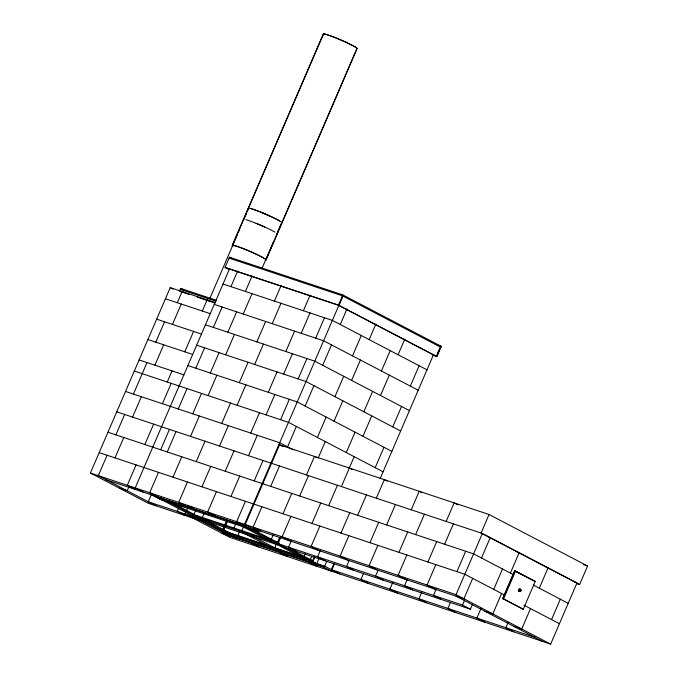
<?xml version="1.0" encoding="UTF-8"?>
<svg xmlns="http://www.w3.org/2000/svg" width="678" height="678" viewBox="0 0 678 678"><rect width="100%" height="100%" fill="white"/><g stroke="black" fill="none" stroke-linecap="round" stroke-linejoin="round"><path stroke-width="1.02" d="M518.509 590.623L519.187 589.055L520.679 589.284L520.984 590.801L520.416 591.47L518.509 590.623L519.721 591.504M519.297 590.885L519.407 589.979L520.679 589.284M200.925 520.763L148.219 503.229L90.403 473.015L170.237 287.642L215.036 302.549M107.09 455.252L98.31 475.642L156.126 505.864M115.87 434.861L124.65 414.47M133.439 394.079L147.007 362.569M155.787 342.178L164.568 321.787M179.45 291.209L180.653 288.43L216.223 300.261M177.305 302.71L182.094 291.591L183.958 292.565M114.997 457.887L123.777 437.496M132.557 417.106L141.338 396.715M154.915 365.196L163.695 344.805M172.475 324.415L181.255 304.024M167.254 382.019L172.043 370.9M136.075 464.896L127.294 485.287L135.176 489.406M144.855 444.505L153.643 424.114M162.423 403.724L171.203 383.333M184.772 351.823L193.561 331.432M202.341 311.041L207.129 299.913L209.926 301.379M232.232 245.394L323.245 34.07M232.418 245.47L248.385 208.4M248.809 207.426L323.431 34.146M209.934 298.286L237.724 233.766M238.546 231.842L239.792 228.952M243.783 219.596L246.58 213.112M247.377 211.256L248.572 208.477M128.888 486.872L127.218 490.753L119.311 488.126M229.478 269.691L225.079 267.395L229.469 257.199L342.788 294.896L441.336 346.399L436.946 356.594L432.632 355.035M229.706 268.471L135.202 487.923L143.083 492.042M215.028 303.041L215.824 301.193L180.255 289.353M160.669 449.768L169.449 429.377M178.229 408.987L187.018 388.596M195.798 368.205L204.578 347.814M213.358 327.423L222.138 307.032M230.927 286.641L237.614 271.107M158.474 472.354L149.694 492.745L157.576 496.864M167.254 451.963L176.043 431.564M151.169 494.94L148.236 501.737L193.035 516.644L229.834 535.874M192.73 413.809L201.51 393.418M210.29 373.027L219.07 352.636M227.85 332.245L236.639 311.855M245.419 291.464L252.106 275.929M262.098 268.141L267.903 254.657M268.734 252.733L273.293 242.139M276.904 233.757L281.294 223.562M265.92 259.793L281.48 223.647M281.887 222.715L356.925 48.469M266.107 259.869L357.111 48.545M172.966 477.168L181.755 456.777M190.535 436.386L199.315 415.995M208.095 395.605L216.875 375.214M225.664 354.823L234.444 334.432M243.224 314.041L252.004 293.65M168.5 500.932L168.102 501.856L230.512 534.476L230.91 533.552L304.015 557.867M187.467 481.99L178.678 502.381L186.569 506.508M196.247 461.599L205.027 441.209M178.483 508.475L177.229 511.382L185.111 515.5M221.714 423.453L230.495 403.063M239.275 382.672L248.063 362.281M256.843 341.89L265.623 321.499M274.404 301.108L281.099 285.565M187.645 508.186L185.136 514.017L229.808 537.366L550.646 644.1L576.986 582.927L482.38 533.484L271.564 463.345M201.959 486.812L210.739 466.422M219.519 446.031L228.3 425.64M237.08 405.249L245.868 384.858M254.648 364.467L263.428 344.077M272.209 323.686L280.989 303.295M193.035 516.644L195.544 510.822M202.18 517.848L203.849 513.966M216.452 491.635L207.671 512.026L215.553 516.144M225.232 471.244L234.012 450.853M250.699 433.098L259.479 412.707M268.268 392.316L277.048 371.925M285.828 351.535L294.608 331.135M303.388 310.744L310.083 295.21M230.944 496.457L239.724 476.066M248.504 455.675L257.293 435.284M266.073 414.894L274.853 394.503M283.633 374.112L292.413 353.721M301.202 333.33L309.982 312.939M222.782 529.569L224.037 526.662M224.867 524.721L226.537 520.848M222.613 531.721L230.495 535.84L239.054 538.815L230.495 535.967L221.952 531.501L222.613 531.721L227.198 521.068M223.342 530.721L227.52 521.009M245.436 501.279L236.656 521.67L251.106 529.23L259.013 531.857L244.563 524.306L339.068 304.854M254.216 480.888L263.005 460.498M280.565 419.716L289.345 399.325M298.125 378.934L306.914 358.543M315.694 338.153L324.474 317.762M233.969 528.018L235.647 524.136M239.504 531.654L237.834 535.544L242.216 537.832M243.216 525.603L318.77 565.088L230.495 535.722L154.94 496.237L243.216 525.603L243.614 524.679M225.079 267.395L338.398 305.092L342.788 294.896M241.876 530.645L243.546 526.764M343.043 296.167L339.051 305.431L225.74 267.734M245.224 524.518L279.548 444.81L283.057 446.641M250.19 528.111L249.792 529.035L161.508 499.669M287.574 446.861L296.354 426.47M305.134 406.08L313.914 385.689M322.703 365.298L331.483 344.907M340.263 324.516L346.958 308.973M261.911 506.763L253.123 527.153L261.013 531.272M270.691 486.372L279.472 465.981M271.285 539.324L273.37 534.467M282.989 513.771L291.769 493.381M271.522 540.51L271.124 541.434L196.018 516.45L196.417 515.526L268.861 539.629M317.38 437.454L326.16 417.063M334.94 396.672L343.721 376.282M352.509 355.891L361.289 335.5M276.404 543.934L274.726 547.816L301.718 556.791M306.481 474.964L314.465 456.43L316.346 457.404M274.632 541.544L277.455 542.485L279.539 537.629M472.481 604.31L470.388 609.166L285.93 547.799L278.039 543.68L280.972 536.883M290.896 516.407L282.116 536.798L289.998 540.917M299.676 496.016L308.456 475.625M318.151 458.082L325.262 441.573M334.042 421.182L342.822 400.791M351.611 380.4L360.391 360.01M369.171 339.619L375.866 324.084M291.506 540.383L288.582 547.18L296.464 551.307M311.973 523.416L320.762 503.025M346.289 452.565L355.069 432.174M363.849 411.783L372.629 391.392M381.417 371.002L390.197 350.611M304.134 556.485L305.388 553.579M319.88 526.052L311.1 546.443L318.982 550.561M328.661 505.652L337.449 485.262M349.153 468.337L354.17 456.684M362.95 436.293L371.73 415.902M380.519 395.511L389.299 375.12M398.079 354.73L404.774 339.195M341.398 486.584L349.382 468.04L352.196 469.515M307.481 558.714L310.304 559.647L311.558 556.74M314.295 556.689L312.202 561.655L223.926 532.289M312.863 561.748L321.406 566.215L312.185 563.02L320.092 565.647L312.202 561.528L312.863 561.748L314.948 556.909M320.499 550.028L317.567 556.824L325.457 560.943M331.262 571.113L316.812 563.562L318.897 558.706M316.812 563.562L324.72 566.189L326.804 561.333M340.966 533.061L349.746 512.67M333.779 563.825L331.288 569.622L534.857 637.345M375.197 467.667L383.977 447.277M392.757 426.886L401.537 406.495M410.326 386.104L419.106 365.713M331.949 569.842L334.457 564.02M348.865 535.688L340.085 556.079L347.975 560.206M357.653 515.297L366.434 494.906M380.155 478.583L433.674 354.297M436.293 356.247L440.285 346.983M437.471 354.467L439.471 349.831M349.068 560.647L346.56 566.469L354.441 570.588M376.315 498.194L384.299 479.66L387.113 481.134M369.951 542.705L378.731 522.314M363.442 573.664L360.933 579.487L368.815 583.605M377.858 545.332L369.078 565.723L376.96 569.842M386.638 524.942L395.418 504.551M378.053 570.291L375.544 576.114L383.426 580.232M411.232 509.814L419.216 491.279L422.03 492.745M398.935 552.35L407.715 531.959M392.85 582.334L389.918 589.131L397.8 593.25M406.842 554.977L398.062 575.368L405.944 579.487M415.622 534.586L424.411 514.195M407.461 578.961L404.529 585.758L412.419 589.877M427.928 561.994L436.708 541.603M446.149 521.433L454.133 502.89L457.887 504.856M421.835 591.979L418.902 598.776L426.793 602.895M435.827 564.621L427.047 585.012L434.929 589.131M444.615 544.231L453.396 523.84M436.446 588.606L433.522 595.403L441.403 599.521M456.913 571.639L465.693 551.248M450.404 602.589L447.895 608.42L455.777 612.539M489.05 514.509L481.066 533.044L579.614 584.546L587.597 566.011L489.05 514.509L278.887 444.59M90.403 473.015L456.04 594.657L482.38 533.484M472.702 578.385L463.921 598.776L252.445 528.425M481.482 557.994L490.262 537.603L488.27 536.942M278.039 543.68L462.506 605.047L464.6 600.191M481.066 608.352L476.88 618.065L484.762 622.184M493.728 589.377L502.508 568.986M501.61 593.496L492.83 613.887L484.923 611.251M510.39 573.105L519.17 552.714L517.195 552.053M522.611 608.963L502.644 598.572L514.619 570.766L535.247 581.377L523.272 609.183L522.348 608.878M502.906 598.666L514.882 570.859L534.586 581.156M502.644 598.572L503.568 598.877L515.543 571.079M507.958 622.853L505.864 627.709L513.755 631.828M530.518 608.598L521.738 628.989L513.831 626.362M539.298 588.207L548.078 567.817L546.104 567.164M551.545 619.59L560.325 599.199M518.984 589.674L518.958 590.775M519.111 589.521L519.848 589.487M519.551 590.843L519.085 590.869M518.924 591.241L520.416 591.47M437.327 345.06L441.336 346.399M223.02 284.006L332.381 320.389L426.987 369.832M180.441 291.54L189.332 294.498M197.239 297.125L214.036 302.719M214.24 304.397L323.601 340.78L418.207 390.223M165.449 298.769L210.248 313.668M205.451 324.787L314.812 361.171L409.427 410.614M156.669 319.16L201.459 334.059M196.671 345.178L306.032 381.561L400.639 431.005M147.88 339.551L192.679 354.45M187.891 365.569L297.252 401.952L391.859 451.395M139.1 359.942L183.899 374.841M134.312 371.061L288.472 422.343L383.078 471.786M125.532 391.452L279.692 442.734L293.201 449.802M583.605 564.681L587.597 566.011M116.752 411.843L270.903 463.125M575.012 582.266L576.986 582.927M576.622 583.555L579.614 584.546M107.963 432.233L262.123 483.524M262.784 483.736L473.6 553.875L513.424 574.69M534.323 581.071L535.247 581.377M519.187 589.055L519.975 589.318M521.094 589.894L519.882 589.013M518.619 589.716L519.407 589.979M520.195 590.538L520.984 590.801M99.183 452.624L253.343 503.915M254.004 504.127L464.82 574.266L504.644 595.081M187.442 505.983L192.459 507.653M106.192 479.77L244.538 525.789M178.704 504.635L183.704 506.305M229.681 521.602L236.681 523.925M160.194 499.101L160.856 499.322M249.131 528.696L249.792 528.908M202.586 519.882L277.692 544.866M224.308 531.043L266.818 545.188M270.759 547.248L277.683 549.544M223.926 532.408L224.579 532.628M312.863 561.994L313.516 562.215M221.926 533.239L323.381 566.994M440.937 347.322L342.39 295.82L229.071 258.123L229.732 258.471M338.398 305.092L436.946 356.594M338.39 305.219L435.632 356.035M229.469 257.199L232.291 258.665M180.653 288.43L183.467 289.896M170.237 287.642L173.034 289.108M514.619 570.766L533.391 580.58M533.281 585.063L568.206 603.318M523.992 605.191L559.426 623.709M503.568 598.877L523.272 609.183M456.04 594.657L550.646 644.1M456.014 596.148L542.739 641.473M462.506 605.047L470.388 609.166M324.72 566.189L339.831 573.961M252.055 529.086L279.065 543.205M288.379 548.07L312.6 560.731M277.455 542.485L279.2 543.4M310.304 559.647L312.931 561.02M243.224 525.357L251.767 529.815L243.224 525.475L234.656 522.501M236.63 523.289L237.292 523.628M312.846 563.113L313.499 563.46M243.199 526.848L305.617 559.46M308.888 562.172L316.77 566.291M251.996 535.934L280.861 551.019M242.249 532.34L271.2 547.477M279.904 552.528L287.786 556.646M250.911 542.883L258.793 547.01M170.356 501.906L199.239 516.992M203.917 519.441L230.91 533.552M160.872 497.957L161.534 498.305L153.626 495.669L161.508 499.788L152.304 495.11M160.211 497.864L160.872 498.203M236.427 537.688L237.08 538.035M323.821 34.731A18.425 1.475 23.3 0 1 340.203 39.705A18.425 1.475 23.3 0 1 356.526 48.714M260.869 212.214A18.018 1.449 23.3 0 1 269.446 215.884M256.081 223.333A18.018 1.449 23.3 0 1 264.657 227.003M245.851 219.689A18.221 1.458 23.3 0 1 274.861 232.088M248.199 208.316A18.425 1.475 23.3 0 1 267.369 214.918A18.425 1.475 23.3 0 1 281.489 222.96M250.64 208.57A18.221 1.458 23.3 0 1 279.65 220.969M323.999 34.798A18.221 1.458 23.3 0 1 340.203 39.722A18.221 1.458 23.3 0 1 356.348 48.63M232.986 246.122A18.221 1.458 23.3 0 1 249.19 251.055A18.425 1.475 23.3 0 1 265.522 260.038M265.344 259.954A18.221 1.458 23.3 0 0 249.19 251.055A18.425 1.475 23.3 0 0 232.808 246.055"/></g></svg>
